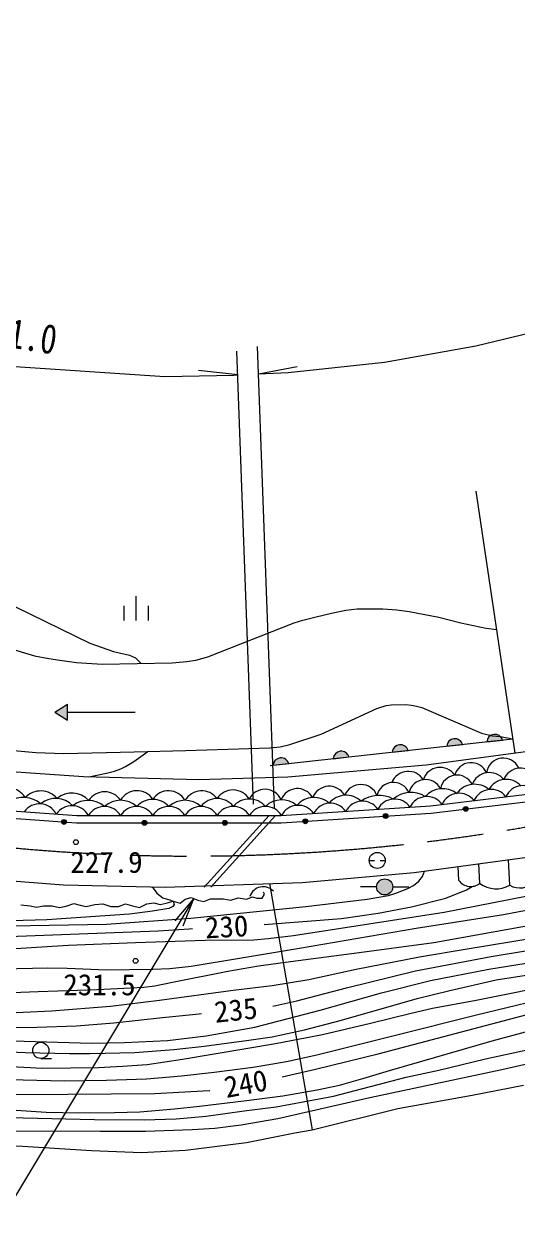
# Model space of a CAD drawing. Units: millimetres, scale not verified. Extents: x 40000 to 680000, y 20000 to 380000.
# Drawn here: x 388657 to 419270, y 243406 to 318559 of the extents above; entities that cross this region are included whole.
import ezdxf
from ezdxf.enums import TextEntityAlignment as Align

# ---------------------------------------------------------------- set-up
doc = ezdxf.new("R2010")
doc.units = ezdxf.units.MM
doc.header["$LTSCALE"] = 1000
doc.linetypes.add('CHAIN', pattern=[18.5, 12, -1.5, 3.5, -1.5])
doc.linetypes.add('DASHED', pattern=[7.5, 6, -1.5])
for name, color, linetype, lineweight in [('M-BGD', 7, 'Continuous', 25), ('M-BMK', 2, 'CHAIN', 13), ('M-STR-HTXT', 7, 'Continuous', 13)]:
    doc.layers.add(name, color=color, linetype=linetype, lineweight=lineweight)
doc.styles.add('ＭＳ ゴシック', font='')
doc.styles.get('ＭＳ ゴシック').set_extended_font_data('MS Gothic')

# ---------------------------------------------------------------- blocks, each defined once
blk = doc.blocks.new('open_arrow')
at = {"color": 0, "linetype": 'Continuous', "lineweight": -2}
blk.add_lwpolyline([(7.5, 1.25), (0, 0), (7.5, -1.25)], dxfattribs=at)

msp = doc.modelspace()

# ---------------------------------------------------------------- hatches: boundary and pattern name
at = {"layer": 'M-BGD'}
for points in [[(391358, 276321), (390558, 275821), (391358, 275321)], [(418384, 274085, 0.82183), (417399, 273976)], [(412511, 273438, 0.82183), (411526, 273330)], [(414914, 273703, -0.82183), (415899, 273811)], [(404120, 272515, -0.82183), (405104, 272623)], [(408837, 273034, 0.82183), (407852, 272925)], [(415947, 269788, -1), (416245, 269823, -0.41421), (416114, 269657, -0.41421)], [(390984, 269005, -0.41421), (391144, 269144, -0.41421), (391283, 268984, -1)], [(395981, 268939, -0.41421), (396131, 269089, -0.41421), (396281, 268939, -1)], [(400981, 268939, -0.41421), (401131, 269089, -0.41421), (401281, 268939, -1)], [(405978, 269027, -1), (406278, 269046, -0.41421), (406138, 268887, -0.41421)], [(410968, 269353, -1), (411267, 269372, -0.41421), (411127, 269213, -0.41421)], [(410560, 264957, -0.41421), (411060, 265457, -0.41421), (411560, 264957, -1)]]:
    msp.add_hatch(color=256, dxfattribs=at).paths.add_polyline_path(points)

# ---------------------------------------------------------------- linework, layer by layer
for p, q in [((416728, 289555), (419141, 273265)), ((395624, 281517), (395624, 283017)), ((394874, 281517), (394874, 282417)), ((396374, 281517), (396374, 282417)), ((390558, 275821), (391358, 276321)), ((390558, 275821), (391358, 275321)), ((391358, 275321), (391358, 276321)), ((391358, 275821), (395558, 275821)), ((403940, 272495), (419010, 274153)), ((414914, 273703), (415899, 273811)), ((417399, 273976), (418384, 274085)), ((407852, 272925), (408837, 273034)), ((411526, 273330), (412511, 273438)), ((404120, 272515), (405104, 272623)), ((410095, 266603), (410420, 266603)), ((410770, 266603), (411095, 266603)), ((415664, 265358), (415620, 266226)), ((416975, 265175), (416916, 266402)), ((418829, 265065), (418746, 266650)), ((403904, 265168), (406555, 249873)), ((410560, 264957), (409560, 264957)), ((411560, 264957), (412560, 264957)), ((389688, 254303), (390354, 254303))]:
    msp.add_line(p, q, dxfattribs=at)
at = {"layer": 'M-BGD', "linetype": 'DASHED'}
for p, q in [((403879, 269389), (399200, 264237)), ((404284, 269389), (399502, 264124))]:
    msp.add_line(p, q, dxfattribs=at)
at = {"layer": 'M-BGD'}
for points in [[(320538, 299021), (329717, 291538), (340545, 283321), (345273, 280497), (350181, 278132), (356349, 275885), (364146, 273321), (373437, 271208), (382133, 270090), (391928, 269389), (404621, 269389), (413910, 269996), (422156, 270986), (427900, 272194), (447685, 276879), (456638, 278887), (459137, 279513), (471492, 282318), (477752, 283679), (481433, 284270), (486113, 284657), (492340, 284680)], [(369190, 287607), (371305, 286976), (373440, 286540), (374468, 286384), (375995, 286307), (378301, 286104), (379053, 285989), (379735, 285782), (380623, 285507), (383924, 284351), (385300, 283717), (392737, 280112), (394206, 279588), (395210, 279359), (395573, 279197), (395901, 278851)], [(334967, 286989), (340293, 282948), (345060, 280100), (350005, 277717), (356201, 275460), (364025, 272887), (373358, 270764), (382088, 269642), (391912, 268939), (404635, 268939), (413952, 269548), (422229, 270542), (427998, 271755), (447786, 276441), (456742, 278449), (459242, 279075), (471589, 281879), (477836, 283237), (481487, 283823), (486133, 284207), (492333, 284230)], [(458859, 282312), (440791, 277583), (433865, 275990), (425993, 274394), (420600, 273459), (413642, 272532), (405035, 271783), (399516, 271619), (392350, 271798), (384553, 272337), (375100, 273382), (370305, 274213), (366150, 275317), (358944, 277384), (353281, 279095), (350062, 280289), (347164, 281595), (344427, 283006), (341515, 285024)], [(387574, 279835), (389293, 279323), (390182, 279140), (390868, 279036), (391914, 278905), (393508, 278801), (397859, 278891), (398774, 278959), (399314, 279056), (400077, 279260), (405437, 281376), (405977, 281534), (406791, 281735), (407758, 281964), (408650, 282157), (409345, 282232), (410947, 282244), (411819, 282167), (412589, 282075), (414418, 281724), (415783, 281374), (417359, 281043), (418002, 280954)], [(339433, 278273), (344479, 275495), (349298, 273321), (356790, 270874), (366096, 268663), (375482, 266856), (384155, 265628), (391106, 265092), (397421, 264946), (405926, 265237), (412888, 265855), (420680, 266913), (430014, 268890), (442107, 272044), (474867, 279033), (480207, 280052), (483289, 280529), (486415, 280786), (491309, 280916)], [(387783, 273459), (389389, 273303), (391121, 273251), (395485, 273344), (398695, 273439), (403921, 273594), (404555, 273669), (405160, 273817), (407113, 274459), (410576, 276047), (411145, 276221), (411468, 276277), (412383, 276287), (412717, 276260), (413029, 276183), (413369, 276101), (417070, 274504), (417769, 274352), (418263, 274308), (419010, 274153)], [(392677, 271790), (393774, 272020), (394263, 272144), (394669, 272296), (394950, 272444), (395476, 272744), (396349, 273370)], [(404680, 253162), (406760, 253627), (410647, 254585), (419916, 257028), (426362, 258585), (433703, 260840), (436165, 261469), (443030, 263231), (447996, 264645), (452203, 265883), (454877, 266580), (458853, 267420), (462215, 267950), (467152, 268646), (475171, 269771), (484633, 270865), (488429, 271302), (492911, 271674)], [(404099, 257553), (405597, 257882), (408689, 258692), (412982, 259752), (417668, 260644), (422571, 261436), (426533, 262245), (431478, 263430), (440059, 265791), (450902, 269023), (452113, 269504), (453397, 270199), (455075, 271246)], [(343506, 261033), (345630, 260801), (347196, 260654), (349240, 260499), (351189, 260485), (352938, 260469), (354948, 260511), (356934, 260637), (362677, 261112), (369743, 261724), (375235, 262074), (380879, 262325), (387843, 262538), (393770, 262638), (399005, 263014), (406152, 263740), (409970, 264198), (411287, 264417), (411743, 264574), (412500, 264861), (412846, 265042), (413174, 265319), (413399, 265604), (413527, 265942)], [(330249, 261137), (335406, 260656), (341421, 259952), (347827, 259069), (351850, 258596), (354583, 258343), (356810, 258368), (358695, 258362), (361872, 258561), (365494, 258915), (371653, 259607), (377784, 260160), (381839, 260560), (386777, 261046), (391419, 261335), (395575, 261498), (399911, 261660), (402931, 261677), (403809, 261745), (405393, 261933), (414749, 263384), (420895, 264586)], [(396602, 264965), (396905, 264571), (397281, 264286), (397691, 264146), (397917, 264069), (397972, 263860), (397904, 263735), (397652, 263609), (396639, 263445), (395206, 263269), (390060, 262919), (384912, 262773), (379452, 262773), (376314, 262716), (369907, 262219), (362314, 261802), (358520, 261610), (356431, 261531), (351942, 261414), (350878, 261470), (347177, 261692), (336393, 262858)], [(388446, 263850), (389022, 263778), (389424, 263699), (389854, 263790), (390394, 263790), (390855, 263681), (391267, 263772), (391734, 263935), (392219, 263808), (392510, 263735), (393047, 263875), (393550, 263905), (394035, 263748), (394520, 263735), (394956, 263905), (395381, 263790), (395817, 263681), (396286, 263899), (396711, 263960), (397105, 263875), (397475, 263948), (397917, 264069), (398342, 263954), (398669, 264190), (399027, 264305), (399457, 264136), (399815, 264045), (400241, 264215), (401042, 264215), (401497, 264142), (401945, 264287), (402473, 264190), (402836, 264342), (403109, 264263), (403437, 264257), (403588, 264505), (403529, 264626)], [(403565, 262615), (408374, 263005), (410658, 263336), (412717, 263711), (414861, 264265), (416139, 264780), (416503, 264989)], [(337104, 258087), (342923, 257798), (347986, 257411), (351449, 257127), (353114, 257123), (355923, 257130), (357305, 257215), (360132, 257480), (367910, 258420), (376069, 259130), (383092, 259579), (387290, 259865), (390098, 259927), (391323, 259916), (393770, 259817), (396657, 259839), (397715, 259880), (399027, 260026), (402167, 260544), (405772, 261156), (413023, 262406), (418437, 263237), (422671, 264047)], [(326948, 262904), (329399, 262761), (330845, 262443), (332479, 262050), (338688, 260922), (344753, 260179), (349489, 259732), (352196, 259664), (355572, 259655), (358841, 259769), (363729, 260016), (368844, 260264), (371088, 260492), (376538, 261156), (381297, 261575), (387693, 261885), (396992, 262232), (398905, 262363), (399118, 262375)], [(339874, 256684), (345861, 256334), (349756, 256337), (352717, 256375), (356276, 256518), (359829, 256766), (368833, 257511), (373252, 257854), (380130, 258180), (384669, 258265), (389533, 258452), (393190, 258590), (396082, 258738), (396768, 258818), (397877, 259047), (401316, 259718), (403226, 260046), (405208, 260334), (409169, 260834), (414120, 261515), (420460, 262645)], [(345639, 254854), (349798, 255365), (353005, 255574), (356762, 255790), (360321, 255969), (364633, 256215), (370920, 256595), (375955, 256773), (385055, 257013), (390354, 257254), (394017, 257554), (397072, 257921), (401653, 258538), (404066, 258832), (406348, 259215), (409284, 259849), (413225, 260615), (416194, 261104), (420475, 261819)], [(351066, 252860), (355001, 253677), (357584, 254092), (362069, 254597), (366756, 254985), (370736, 255282), (375458, 255445), (381881, 255551), (384569, 255492), (388652, 255373), (392847, 255255), (394896, 255284), (397569, 255418), (399966, 255701), (402996, 256250), (407049, 257304), (410871, 258374), (413900, 259146), (417523, 259858), (426677, 261311)], [(387288, 254740), (388725, 254673), (391482, 254602), (392752, 254602), (395539, 254671), (397947, 254865), (399838, 255071), (402611, 255430), (404063, 255652), (405011, 255845), (406085, 256077), (408377, 256677), (413081, 258031), (415103, 258524), (417994, 259191), (423192, 260003)], [(354796, 251855), (356845, 252407), (358908, 252893), (360498, 253142), (362547, 253431), (364938, 253615), (368140, 253852), (372410, 254010), (377823, 254102), (381942, 254090), (385528, 253932), (389798, 253696), (393273, 253748), (394771, 253814), (396308, 253919), (398489, 254247), (404275, 255220), (407205, 255785), (410181, 256496), (412703, 257113), (414030, 257415), (416737, 257927), (422210, 259019)], [(357387, 251125), (359904, 251910), (361839, 252376), (363498, 252681), (366001, 253059), (368343, 253263), (371537, 253468), (375073, 253526), (378681, 253454), (386027, 253043), (391148, 252915), (393782, 252952), (396262, 253042), (398436, 253230), (400458, 253455), (402894, 253769), (404957, 254121), (406836, 254517), (411733, 255738), (416762, 257017), (424309, 258828)], [(348278, 253430), (353706, 254254), (360241, 255217), (363374, 255601), (366603, 255849), (369282, 255959), (381998, 256234), (387492, 256221), (389443, 256235), (391902, 256331), (394224, 256509), (397261, 256839), (399524, 257072), (399665, 257087)], [(362934, 250224), (365396, 250837), (367390, 251137), (370681, 251449), (373708, 251617), (377251, 251605), (380512, 251558), (386890, 251174), (390019, 250970), (392061, 250922), (394271, 250934), (395844, 250994), (397994, 251174), (399561, 251341), (402468, 251689), (404738, 251989), (406858, 252350), (408251, 252650), (409693, 253058), (411362, 253550), (417745, 255390), (421192, 256326)], [(368025, 249733), (371483, 250310), (374192, 250662), (376661, 250807), (379210, 250815), (383241, 250735), (393020, 250508), (396112, 250478), (398100, 250555), (399975, 250722), (402318, 251049), (404320, 251290), (407884, 251957), (412393, 253137), (414415, 253573), (417332, 254279), (420857, 255053)], [(372004, 248992), (374642, 249473), (376654, 249763), (378541, 249856), (382135, 249856), (387672, 249794), (393385, 249774), (396193, 249793), (399100, 249887), (400497, 249969), (402149, 250176), (404412, 250577), (410143, 251885), (418347, 253620), (425728, 255296)], [(358665, 250603), (363149, 251692), (365393, 252150), (367135, 252412), (368868, 252572), (370799, 252702), (372600, 252740), (375084, 252756), (376778, 252687), (378434, 252550), (382338, 252321), (387588, 252059), (391356, 252079), (396784, 252118), (399020, 252246), (400170, 252314), (400197, 252319)], [(375052, 248551), (377884, 248847), (380629, 248956), (384825, 248956), (388562, 248859), (392848, 248580), (395955, 248466), (398674, 248602), (402470, 249071), (405470, 249679), (406555, 249873), (411873, 251185), (416494, 252013), (419685, 252634)]]:
    msp.add_lwpolyline(points, dxfattribs=at)
for centre, radius in [((416096, 269805), 150), ((391133, 268995), 150), ((396131, 268939), 150), ((401131, 268939), 150), ((406128, 269036), 150), ((411117, 269363), 150), ((391871, 267741), 150), ((410595, 266603), 500), ((411060, 264957), 500), ((395580, 260369), 150), ((389688, 254803), 500)]:
    msp.add_circle(centre, radius, dxfattribs=at)
for centre, radius, start, end in [((417902, 273933), 505, 17.45183, 175.11002), ((412030, 273287), 505, 17.45183, 175.11002), ((415417, 273660), 505, 17.45183, 175.11002), ((404623, 272472), 505, 17.45183, 175.11002), ((408355, 272882), 505, 17.45183, 175.11002), ((418435, 271908), 1056, 24.04369, 172.29338), ((412528, 271032), 1104, 32.07983, 157.84882), ((414503, 271300), 1087, 33.50988, 162.96365), ((416425, 271621), 1054, 23.94098, 164.64978), ((417566, 270907), 1156, 38.80851, 158.7919), ((419504, 271229), 1113, 32.04535, 158.82536), ((409575, 270240), 1082, 21.75352, 157.60318), ((411602, 270404), 1049, 23.64522, 166.92655), ((413587, 270571), 1055, 27.30314, 166.08964), ((415551, 270866), 1044, 26.0964, 169.56815), ((416650, 269980), 1355, 49.30226, 144.39066), ((418614, 270403), 1237, 42.92196, 150.77096), ((387650, 269841), 1263, 32.02622, 136.8181), ((389687, 269571), 1348, 40.73075, 135.81072), ((391627, 269361), 1425, 42.93556, 130.13294), ((393662, 269682), 1185, 33.64215, 146.75714), ((395665, 269776), 1162, 32.17402, 151.05629), ((397631, 269761), 1169, 29.56775, 147.19129), ((399688, 269709), 1215, 37.70709, 148.80735), ((401637, 269794), 1187, 31.60756, 146.34629), ((403621, 269944), 1082, 23.04862, 154.10483), ((405632, 269980), 1087, 29.35184, 159.11664), ((407610, 270106), 1108, 29.53664, 158.47277), ((408664, 269280), 1375, 47.08193, 140.3995), ((410702, 268772), 1873, 61.47728, 126.00416), ((412686, 269180), 1650, 57.23426, 131.36247), ((413677, 269411), 1160, 35.32469, 154.38771), ((414672, 269610), 1453, 52.91663, 138.78638), ((415687, 269617), 1160, 37.33165, 156.36127), ((417672, 269855), 1160, 37.33165, 156.36127), ((419658, 270093), 1160, 37.33165, 156.36127), ((388597, 268783), 1732, 50.63692, 121.17279), ((389612, 268964), 1160, 26.39005, 145.41967), ((390623, 268988), 1465, 44.00426, 129.2794), ((391623, 268848), 1159, 27.83535, 146.92311), ((392634, 268762), 1570, 49.7694, 127.61062), ((393649, 268800), 1160, 30.48519, 149.51481), ((394649, 268826), 1512, 48.59937, 131.40063), ((395649, 268800), 1160, 30.48519, 149.51481), ((396649, 269026), 1368, 43.05235, 136.94765), ((397649, 268800), 1160, 30.48519, 149.51481), ((398649, 268826), 1513, 48.61803, 131.38197), ((399649, 268800), 1160, 30.48519, 149.51481), ((400649, 269189), 1263, 37.65086, 142.34914), ((401649, 268800), 1160, 30.48519, 149.51481), ((402649, 269091), 1325, 41.05033, 139.00201), ((403649, 268801), 1160, 30.53608, 149.56861), ((404665, 268894), 1475, 50.18909, 133.60403), ((405685, 268869), 1160, 34.22591, 153.25553), ((406670, 269120), 1396, 47.97527, 139.50616), ((407680, 268999), 1160, 34.22591, 153.25553), ((409676, 269129), 1160, 34.22591, 153.25553), ((411672, 269260), 1160, 34.22591, 153.25553), ((416410, 265916), 932, 216.80816, 307.29673), ((419458, 266152), 1255, 239.95276, 317.71828), ((403506, 264104), 866, 42.17893, 162.17893), ((417986, 266537), 1696, 233.42986, 299.80467)]:
    msp.add_arc(centre, radius, start, end, dxfattribs=at)
at = {"layer": 'M-BMK'}
msp.add_arc((399066, 386874), 120000, 261.73076, 284.22354, dxfattribs=at)
at = {"layer": 'M-STR-HTXT'}
for p, q in [((404202, 269821), (403156, 298531)), ((402914, 270109), (401878, 298234)), ((401932, 296769), (399492, 297042)), ((403218, 296833), (405629, 297295))]:
    msp.add_line(p, q, dxfattribs=at)
for points in [[(403218, 296833), (405052, 296924), (411053, 297555), (416717, 298573), (421281, 299668), (467269, 309943), (472790, 310941), (474879, 311252), (477727, 311620), (482956, 312129), (490114, 312483), (493171, 312514), (495997, 312476), (514168, 311822), (515414, 311854), (517689, 311933), (519171, 312020), (523358, 312344), (524567, 312422), (559984, 318559)], [(350325, 308125), (351427, 307466), (353936, 306138), (359874, 303805), (369286, 300811), (377544, 298894), (387466, 297329), (397401, 296673), (401678, 296756), (401932, 296769)], [(399200, 264237), (383041, 237330), (412191, 237330)]]:
    msp.add_lwpolyline(points, dxfattribs=at)

# ---------------------------------------------------------------- block references
at = {"layer": 'M-STR-HTXT', "xscale": 240, "yscale": 240, "rotation": 239}
msp.add_blockref('open_arrow', (399200, 264237), dxfattribs=at)

# ---------------------------------------------------------------- texts
at = {"layer": 'M-BGD', "style": 'ＭＳ ゴシック'}
msp.add_text('227.9', height=1320, dxfattribs=at).set_placement((391526, 267153), align=Align.TOP_LEFT)
for s, rotation, p in [('230', 3.085, (401235, 262489)), ('235', 5.997, (401811, 257312)), ('240', 10.651, (402425, 252738))]:
    msp.add_text(s, height=1320, rotation=rotation, dxfattribs=at).set_placement(p, align=Align.MIDDLE_CENTER)
msp.add_text('231.5', height=1320, dxfattribs=at).set_placement((395580, 259544), align=Align.TOP_RIGHT)
at = {"layer": 'M-STR-HTXT', "style": 'ＭＳ ゴシック', "width": 0.8}
msp.add_text('ガードレール\u3000L=71.0', height=1833, rotation=351.035, dxfattribs=at).set_placement((380573, 299045), align=Align.BOTTOM_CENTER)

doc.saveas('drawing.dxf')
